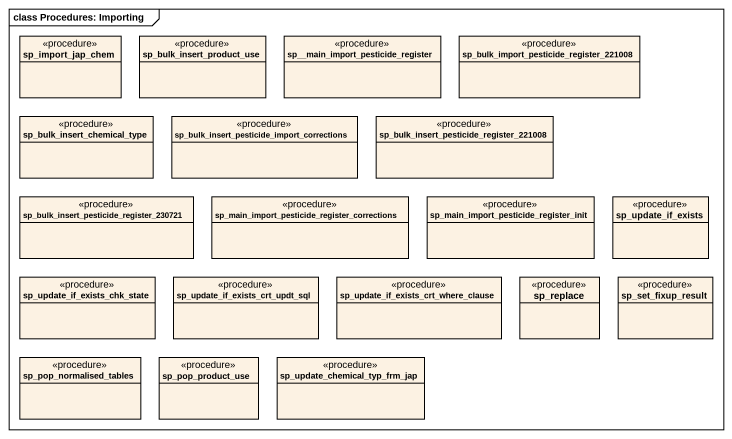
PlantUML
@startuml
mainframe class Procedures: Importing
hide circle
hide empty members
class sp_import_jap_chem <<procedure>>
class sp_bulk_insert_product_use <<procedure>>
class "sp__main_import_pesticide_register" as sp_main_import_pesticide <<procedure>>
class "sp_bulk_import_pesticide_register_221008" as sp_bulk_import_pesticide <<procedure>>
class sp_bulk_insert_chemical_type <<procedure>>
class "sp_bulk_insert_pesticide_import_corrections" as sp_bulk_insert_pesticide <<procedure>>
class "sp_bulk_insert_pesticide_register_221008" as sp_bulk_insert_pesticide_2 <<procedure>>
class "sp_bulk_insert_pesticide_register_230721" as sp_bulk_insert_pesticide_3 <<procedure>>
class "sp_main_import_pesticide_register_corrections" as sp_main_import_pesticide_2 <<procedure>>
class "sp_main_import_pesticide_register_init" as sp_main_import_pesticide_3 <<procedure>>
class sp_update_if_exists <<procedure>>
class "sp_update_if_exists_chk_state" as sp_update_if_exists_chk <<procedure>>
class "sp_update_if_exists_crt_updt_sql" as sp_update_if_exists_crt <<procedure>>
class "sp_update_if_exists_crt_where_clause" as sp_update_if_exists_crt_2 <<procedure>>
class sp_replace <<procedure>>
class sp_set_fixup_result <<procedure>>
class sp_pop_normalised_tables <<procedure>>
class sp_pop_product_use <<procedure>>
class "sp_update_chemical_typ_frm_jap" as sp_update_chemical_typ_frm <<procedure>>
@enduml
